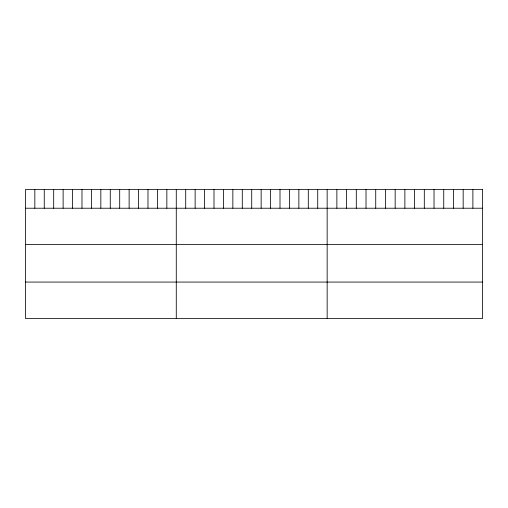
<?xml version="1.0" encoding="UTF-8"?>
<svg xmlns="http://www.w3.org/2000/svg" width="508" height="508" viewBox="0 0 508 508"><rect width="100%" height="100%" fill="white"/><g stroke="black" fill="none" stroke-linecap="round" stroke-linejoin="round"><path stroke-width="0.76" d="M25.4 208.223L482.6 208.223M25.4 244.596L482.6 244.596M25.4 282.067L482.6 282.067M472.885 189.567L472.885 208.223M463.169 189.567L463.169 208.223M453.454 189.567L453.454 208.223M443.738 189.567L443.738 208.223M434.022 189.567L434.022 208.223M424.307 189.567L424.307 208.223M414.591 189.567L414.591 208.223M404.876 189.567L404.876 208.223M395.16 189.567L395.16 208.223M385.445 189.567L385.445 208.223M375.73 189.567L375.73 208.223M366.014 189.567L366.014 208.223M356.299 189.567L356.299 208.223M346.583 189.567L346.583 208.223M336.868 189.567L336.868 208.223M327.152 189.567L327.152 318.433M317.722 189.567L317.722 208.223M308.293 189.567L308.293 208.223M298.863 189.567L298.863 208.223M289.433 189.567L289.433 208.223M280.003 189.567L280.003 208.223M270.574 189.567L270.574 208.223M261.144 189.567L261.144 208.223M251.714 189.567L251.714 208.223M242.284 189.567L242.284 208.223M232.855 189.567L232.855 208.223M223.425 189.567L223.425 208.223M213.995 189.567L213.995 208.223M204.565 189.567L204.565 208.223M195.136 189.567L195.136 208.223M185.706 189.567L185.706 208.223M176.276 189.567L176.276 318.433M166.846 189.567L166.846 208.223M157.417 189.567L157.417 208.223M147.987 189.567L147.987 208.223M138.557 189.567L138.557 208.223M129.127 189.567L129.127 208.223M119.698 189.567L119.698 208.223M110.268 189.567L110.268 208.223M100.838 189.567L100.838 208.223M91.408 189.567L91.408 208.223M81.978 189.567L81.978 208.223M72.549 189.567L72.549 208.223M63.119 189.567L63.119 208.223M53.689 189.567L53.689 208.223M44.26 189.567L44.26 208.223M34.83 189.567L34.83 208.223M482.6 189.567L25.4 189.567L25.4 318.433L482.6 318.433L482.6 189.567"/></g></svg>
